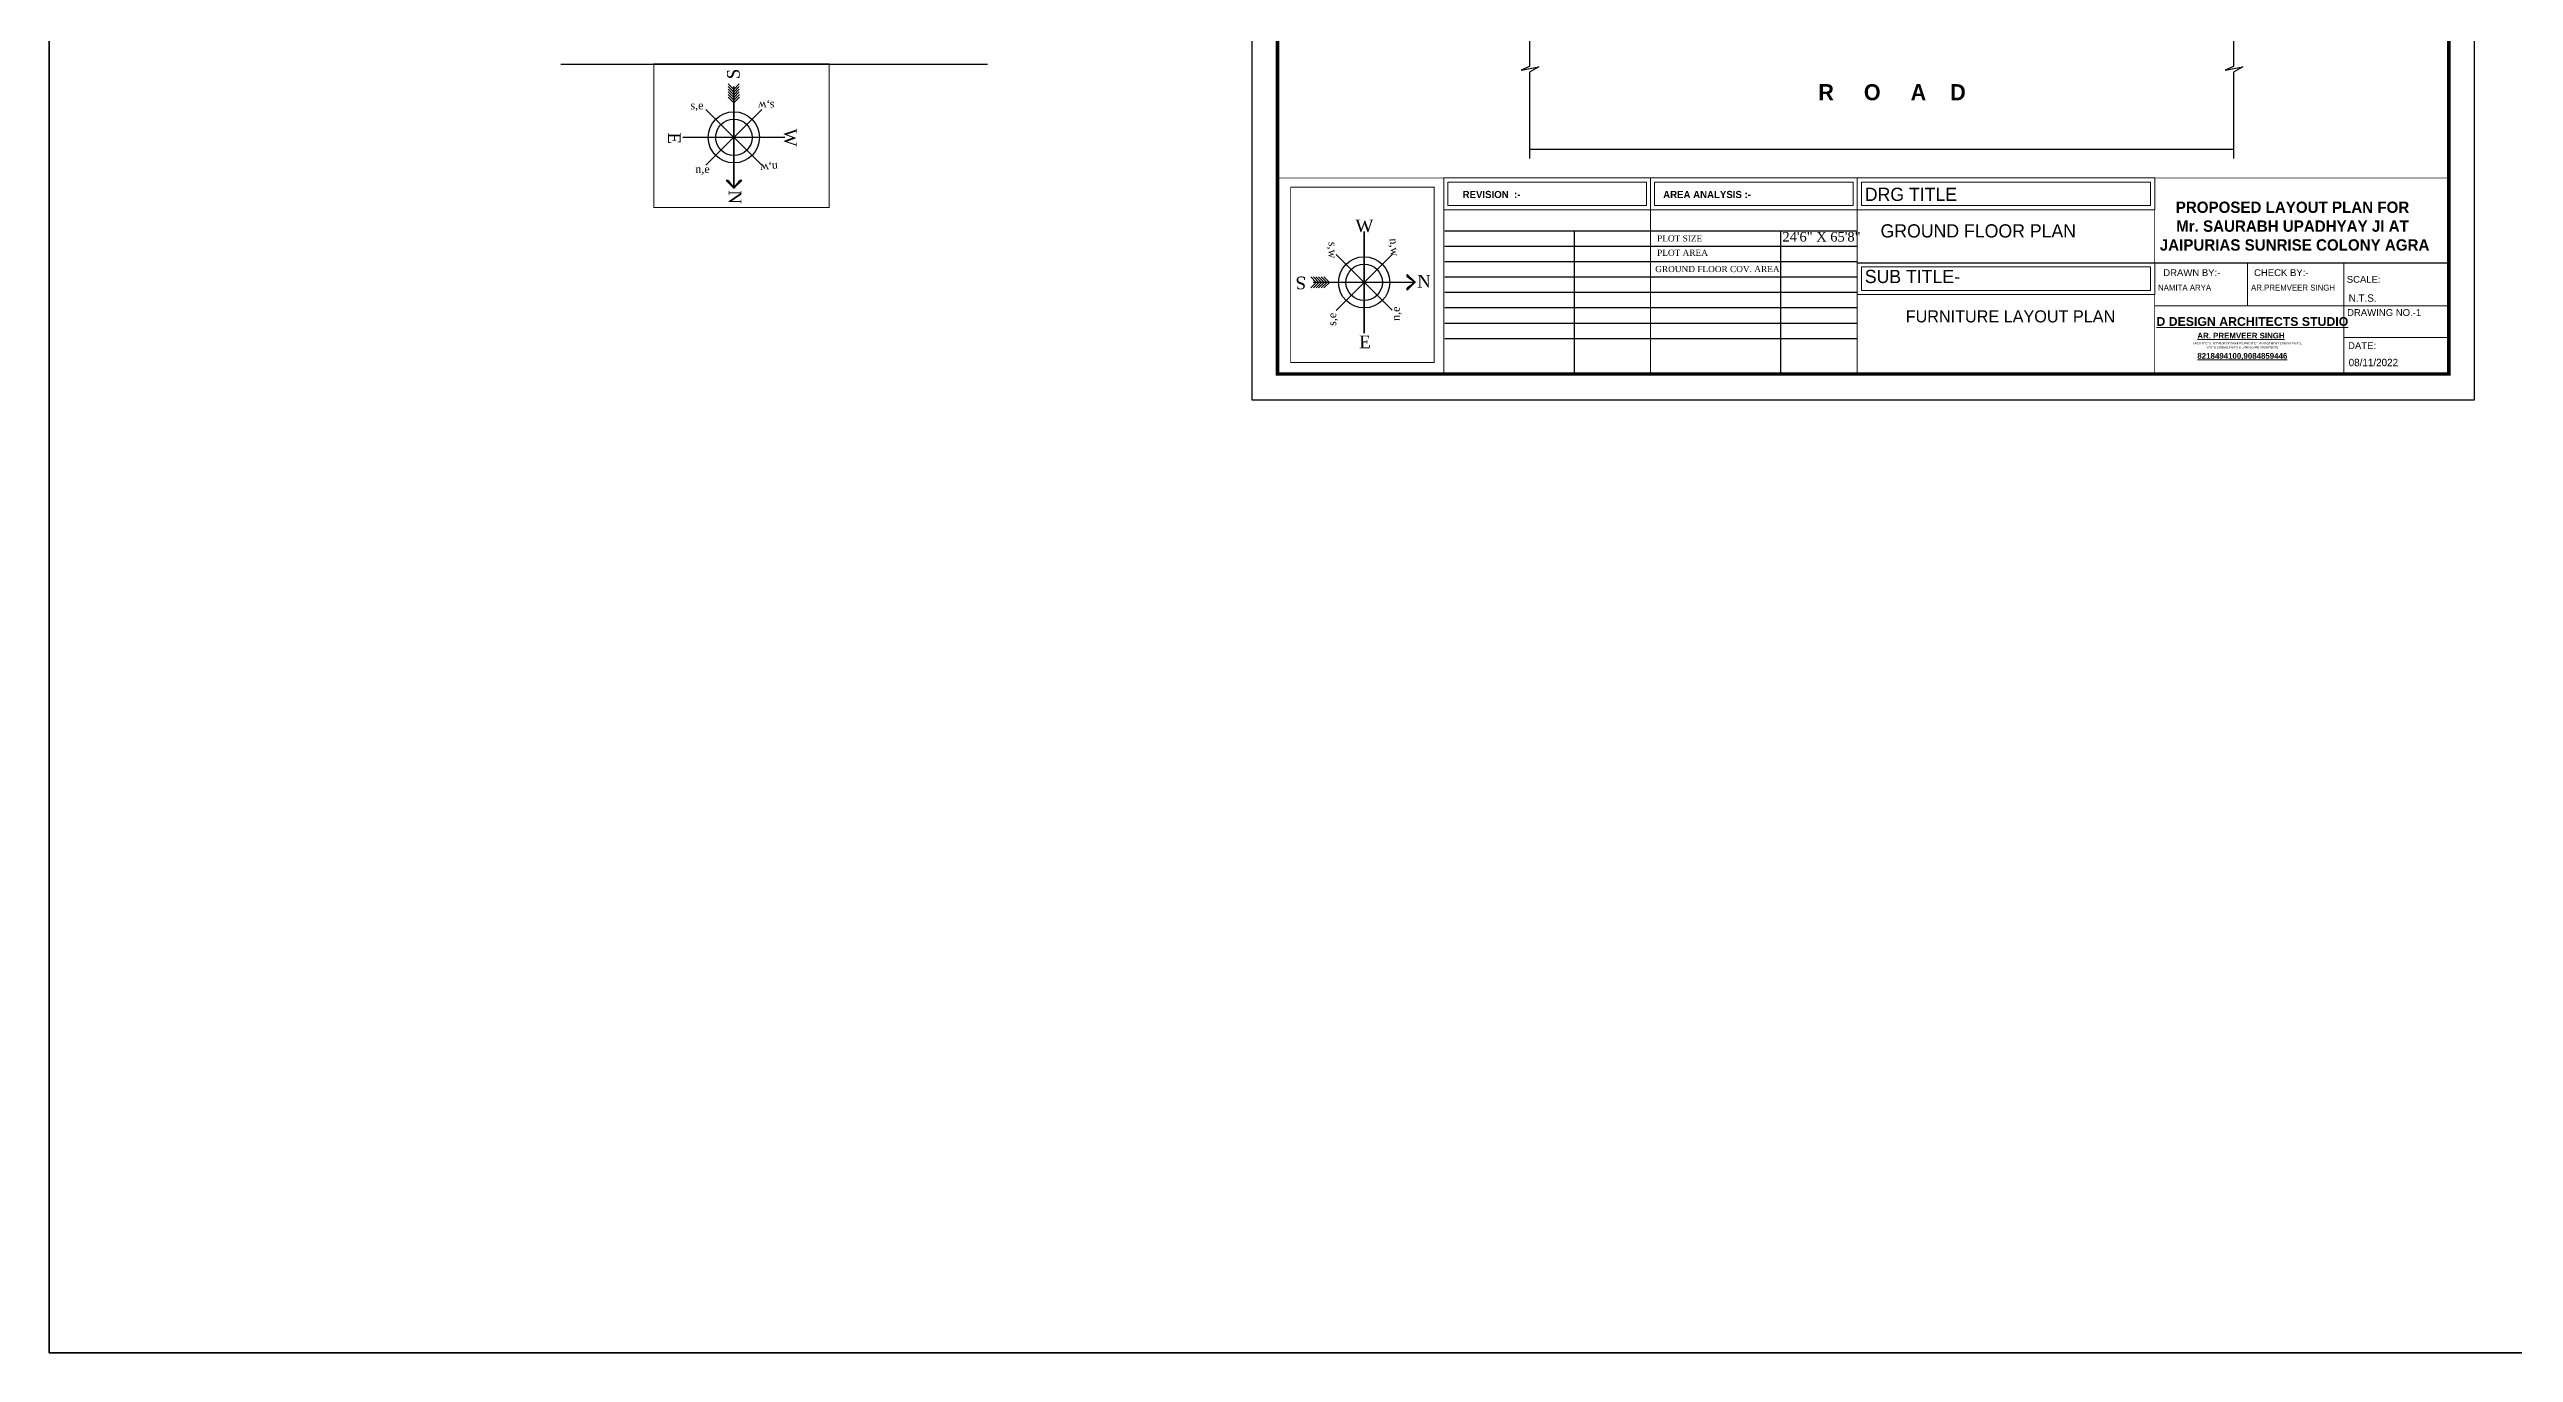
# Model space of a CAD drawing. Header units: millimetres. Extents: x -6808 to 215771, y -89660 to -16303.
# Drawn here: x 93155 to 94695, y -48747 to -47933 of the extents above; entities that cross this region are included whole.
import ezdxf

# ---------------------------------------------------------------- set-up
doc = ezdxf.new("R2010")
doc.units = ezdxf.units.MM
doc.linetypes.add('DASHED', pattern=[0.75, 0.5, -0.25])
doc.layers.get('0').update_dxf_attribs({"color": 8})
doc.layers.add('AR.furniture', color=7, linetype='Continuous', lineweight=35, true_color=0x009e9e)
for name, color, linetype, lineweight in [('elec dim.', 251, 'Continuous', 25), ('FORMAT LAAYER', 250, 'Continuous', 13), ('Projection', 190, 'DASHED', 25), ('wall', 7, 'Continuous', 35)]:
    doc.layers.add(name, color=color, linetype=linetype, lineweight=lineweight)
doc.layers.add('FORMAT', color=7, linetype='Continuous')
doc.styles.add('cdim', font='arial.ttf')
doc.styles.add('HYPERMARTBORA0$0$SANSSERIFBOLD', font='sasb____.pfb', dxfattribs={"height": 0.2})
doc.styles.add('SAJ', font='eurr____.ttf')
doc.styles.get("Standard").update_dxf_attribs({"font": 'times.ttf'})
doc.styles.add('working', font='swissl.ttf')

msp = doc.modelspace()

# ---------------------------------------------------------------- linework, layer by layer
at = {"lineweight": -3}
for p, q in [((93565.626, -47970.722), (93600.563, -48005.574)), ((93600.521, -47970.679), (93565.669, -48005.617)), ((93959.382, -48061.324), (93994.319, -48096.176)), ((93959.424, -48096.219), (93994.276, -48061.281))]:
    msp.add_line(p, q, dxfattribs=at)
for points in [[(94080.161, -47904.257), (94080.161, -47943.815), (94074.987, -47946.211), (94086.023, -47944.025), (94080.192, -47947.481), (94080.192, -48001.398)], [(94519.975, -47904.257), (94519.975, -47943.815), (94514.801, -47946.211), (94525.837, -47944.025), (94520.006, -47947.481), (94520.006, -48001.398)]]:
    msp.add_lwpolyline(points)
at = {"lineweight": 30}
msp.add_lwpolyline([(94520.006, -47995.774), (94080.192, -47995.774)], dxfattribs=at)
at = {"ltscale": 0.2}
for centre, major_axis in [((93583.095, -47988.148), (11.294, 11.322)), ((93583.095, -47988.148), (8.038, 8.058)), ((93976.85, -48078.75), (-11.322, 11.294)), ((93976.85, -48078.75), (-8.058, 8.038))]:
    msp.add_ellipse(centre, major_axis=major_axis, ratio=1, start_param=3.92699082, end_param=10.21017612, dxfattribs=at)
at = {"layer": 'elec dim.'}
msp.add_line((93474.991, -47942.392), (93741.533, -47942.392), dxfattribs=at)
at = {"layer": 'FORMAT', "lineweight": 18}
for p, q in [((94155.759, -48013.517), (94155.759, -48033.341)), ((94284.875, -48033.341), (94284.875, -48013.517))]:
    msp.add_line(p, q, dxfattribs=at)
at = {"layer": 'FORMAT', "linetype": 'ByBlock'}
for p, q in [((94027.159, -48046.508), (94284.875, -48046.508)), ((94027.159, -48056.112), (94284.875, -48056.112)), ((94027.159, -48065.717), (94284.875, -48065.717)), ((94027.159, -48075.321), (94284.875, -48075.321)), ((94027.159, -48084.925), (94284.875, -48084.925)), ((94027.159, -48094.529), (94284.875, -48094.529)), ((94027.159, -48104.133), (94284.875, -48104.133)), ((94027.159, -48113.737), (94284.875, -48113.737))]:
    msp.add_line(p, q, dxfattribs=at)
at = {"layer": 'FORMAT'}
for p, q in [((94108.191, -48136.008), (94108.191, -48046.508)), ((94237.049, -48136.008), (94237.049, -48046.508))]:
    msp.add_line(p, q, dxfattribs=at)
at = {"layer": 'FORMAT', "ltscale": 2}
msp.add_line((94284.875, -48066.48), (94654.433, -48066.48), dxfattribs=at)
at = {"layer": 'FORMAT', "lineweight": 13, "ltscale": 20}
for p, q in [((94528.769, -48066.48), (94528.769, -48093.421)), ((94588.939, -48113.087), (94654.433, -48113.087))]:
    msp.add_line(p, q, dxfattribs=at)
at = {"layer": 'FORMAT', "color": 0}
msp.add_lwpolyline([(93906.673, -47067.435), (93906.673, -48152.085), (94670.51, -48152.085), (94670.51, -47067.435)], close=True, dxfattribs=at)
msp.add_lwpolyline([(93906.673, -47067.435), (93906.673, -48152.085), (94670.51, -48152.085), (94670.51, -47067.435)], close=True, dxfattribs=at)
at = {"layer": 'FORMAT', "color": 0, "const_width": 2.24}
msp.add_lwpolyline([(93922.749, -47083.512), (93922.749, -48136.008), (94654.433, -48136.008), (94654.433, -47083.512)], close=True, dxfattribs=at)
msp.add_lwpolyline([(93922.749, -47083.512), (93922.749, -48136.008), (94654.433, -48136.008), (94654.433, -47083.512)], close=True, dxfattribs=at)
at = {"layer": 'FORMAT', "ltscale": 2, "const_width": 0.601}
for points in [[(93642.662, -47942.235), (93642.662, -48031.906), (93532.998, -48031.906), (93532.998, -47942.235)], [(93930.938, -48019.183), (94020.608, -48019.183), (94020.608, -48128.846), (93930.938, -48128.846)]]:
    msp.add_lwpolyline(points, close=True, dxfattribs=at)
at = {"layer": 'FORMAT', "ltscale": 2, "const_width": 0.559}
for points in [[(94026.643, -48013.517), (94026.643, -48136.008), (93922.749, -48136.008), (93922.749, -48013.517), (94654.433, -48013.517)], [(94155.759, -48136.008), (94155.759, -48013.517)], [(94284.875, -48136.008), (94284.875, -48013.517)]]:
    msp.add_lwpolyline(points, dxfattribs=at)
at = {"layer": 'FORMAT', "lineweight": 18}
for points in [[(94470.692, -48033.341), (94026.643, -48033.341), (94026.643, -48013.517), (94470.692, -48013.517)], [(94470.692, -48013.517), (94470.692, -48033.341)]]:
    msp.add_lwpolyline(points, dxfattribs=at)
for points in [[(94029.204, -48016.077), (94153.199, -48016.077), (94153.199, -48030.781), (94029.204, -48030.781)], [(94158.32, -48016.077), (94282.315, -48016.077), (94282.315, -48030.781), (94158.32, -48030.781)], [(94287.435, -48016.077), (94468.132, -48016.077), (94468.132, -48030.781), (94287.435, -48030.781)], [(94284.875, -48066.48), (94470.692, -48066.48), (94470.692, -48086.304), (94284.875, -48086.304)], [(94287.435, -48069.04), (94468.132, -48069.04), (94468.132, -48083.744), (94287.435, -48083.744)]]:
    msp.add_lwpolyline(points, close=True, dxfattribs=at)
at = {"layer": 'FORMAT', "const_width": 0.559}
msp.add_lwpolyline([(94470.692, -48136.008), (94470.692, -48013.517)], dxfattribs=at)
at = {"layer": 'FORMAT', "color": 0, "lineweight": 13}
for points in [[(94588.939, -48136.008), (94588.939, -48066.48)], [(94470.692, -48093.421), (94654.433, -48093.421)]]:
    msp.add_lwpolyline(points, dxfattribs=at)
at = {"layer": 'wall', "ltscale": 60}
for p, q in [((93583.058, -47958.175), (93579.612, -47954.738)), ((93583.06, -47959.834), (93579.614, -47956.397)), ((93583.133, -48019.974), (93583.056, -47956.322)), ((93583.058, -47958.175), (93586.495, -47954.729)), ((93583.06, -47959.834), (93586.497, -47956.389)), ((93583.062, -47961.494), (93579.616, -47958.057)), ((93583.064, -47963.153), (93579.618, -47959.716)), ((93583.066, -47964.813), (93579.62, -47961.375)), ((93583.068, -47966.472), (93579.622, -47963.035)), ((93583.062, -47961.494), (93586.499, -47958.048)), ((93583.064, -47963.153), (93586.501, -47959.708)), ((93583.066, -47964.813), (93586.503, -47961.367)), ((93583.068, -47966.472), (93586.505, -47963.027)), ((93551.269, -47988.187), (93614.92, -47988.109)), ((93578.191, -48015.043), (93579.519, -48015.042)), ((93583.133, -48019.974), (93578.191, -48015.043)), ((93579.519, -48015.042), (93583.133, -48019.974)), ((93583.133, -48019.974), (93588.064, -48015.031)), ((93586.736, -48015.033), (93583.133, -48019.974)), ((93588.064, -48015.031), (93586.736, -48015.033)), ((93976.889, -48110.576), (93976.811, -48046.924)), ((93946.877, -48078.787), (93943.431, -48075.349)), ((93946.877, -48078.787), (93943.44, -48082.232)), ((94008.676, -48078.711), (93945.025, -48078.789)), ((93948.537, -48078.785), (93945.091, -48075.347)), ((93948.537, -48078.785), (93945.099, -48082.23)), ((93950.196, -48078.782), (93946.75, -48075.345)), ((93950.196, -48078.782), (93946.759, -48082.228)), ((93951.855, -48078.78), (93948.41, -48075.343)), ((93951.855, -48078.78), (93948.418, -48082.226)), ((93953.515, -48078.778), (93950.069, -48075.341)), ((93953.515, -48078.778), (93950.078, -48082.224)), ((93955.174, -48078.776), (93951.729, -48075.339)), ((93955.174, -48078.776), (93951.737, -48082.222)), ((94008.676, -48078.711), (94003.734, -48073.781)), ((94003.734, -48073.781), (94003.735, -48075.109)), ((94003.735, -48075.109), (94008.676, -48078.711)), ((94003.744, -48082.325), (94008.676, -48078.711)), ((94008.676, -48078.711), (94003.746, -48083.653)), ((94003.746, -48083.653), (94003.744, -48082.325))]:
    msp.add_line(p, q, dxfattribs=at)
at = {"layer": 'wall'}
msp.add_lwpolyline([(93155.422, -46609.38), (112001.612, -46609.38), (112001.612, -48747.451), (93155.422, -48747.451)], close=True, dxfattribs=at)

# ---------------------------------------------------------------- texts
for s, height, rotation, p in [('S', 7.912, 90.070059, (93586.708, -47951.897)), ('s,e', 4.999, 0.070059, (93555.924, -47970.648)), ('s,w', 4.999, 180.070059, (93608.405, -47965.918)), ('E', 7.912, 270.070059, (93541.938, -47985.048)), ('W', 7.912, 270.070059, (93614.449, -47982.662)), ('n,w', 4.999, 185.294842, (93610.39, -48003.995)), ('n,e', 4.999, 0.070059, (93558.976, -48010.421)), ('W', 7.912, 0.070059, (93971.364, -48047.396)), ('s,w', 4.999, 270.070059, (93954.62, -48053.44)), ('n,w', 4.999, 275.294842, (93992.697, -48051.455)), ('S', 7.912, 180.070059, (93940.599, -48075.136)), ('n,e', 4.999, 90.070059, (93999.123, -48102.868)), ('s,e', 4.999, 90.070059, (93959.35, -48105.92)), ('E', 7.912, 0.070059, (93973.75, -48119.907))]:
    msp.add_text(s, height=height, rotation=rotation).set_placement(p)
at = {"layer": 'AR.furniture', "ltscale": 2, "insert": (94312.345, -48096.2), "char_height": 7.56, "width": 254.38707, "attachment_point": 1, "style": 'SAJ'}
msp.add_mtext('\\A1;{\\fCentury Gothic|b0|i0|c0|p34; FURNITURE LAYOUT PLAN}', dxfattribs=at)
at = {"layer": 'FORMAT', "lineweight": 13, "style": 'working'}
for s, height, p in [('DRAWN BY:-', 4.2576, (94476.038, -48074.801)), (' CHECK BY:-', 4.25764, (94531.121, -48074.801)), ('SCALE:', 4.2576, (94590.673, -48078.988)), ('DRAWING NO.-1', 4.25764, (94590.899, -48099.725)), ('DATE:', 4.2576, (94591.498, -48120.408))]:
    msp.add_text(s, height=height, dxfattribs=at).set_placement(p)
at = {"layer": 'FORMAT', "style": 'cdim'}
for s, insert, char_height, width, attachment_point in [('\\A1;{\\fCentury Gothic|b1|i0|c0|p34;REVISION  :-}', (94038.356, -48021.579), 4.50194, 99.40447, 1), ('\\A1;{\\fCentury Gothic|b1|i0|c0|p34;AREA ANALYSIS :-}', (94163.644, -48021.579), 4.50194, 99.40447, 1), ('\\A1;{\\fDilleniaUPC|b1|i0|c0|p18;PROPOSED LAYOUT PLAN FOR \\PMr. SAURABH UPADHYAY JI AT \\P JAIPURIAS SUNRISE COLONY AGRA}', (94556.783, -48043.637), 7.06187, 177.40877, 5)]:
    msp.add_mtext(s, dxfattribs=dict(at, insert=insert, char_height=char_height, width=width, attachment_point=attachment_point))
at = {"layer": 'FORMAT', "ltscale": 2, "attachment_point": 1, "style": 'SAJ'}
for s, insert, char_height, width in [('\\A1;{\\fCentury Gothic|b0|i0|c0|p34;DRG TITLE}', (94289.588, -48019.599), 8.25836, 191.48142), ('\\A1;{\\fCentury Gothic|b0|i0|c0|p34;GROUND FLOOR PLAN}', (94299.433, -48042.448), 8.25836, 191.48142), ('\\A1;{\\fCentury Gothic|b0|i0|c0|p34;SUB TITLE-}', (94289.585, -48070.926), 8.25836, 191.48142), ('\\A1;{\\fShonar Bangla|b0|i0|c0|p34;NAMITA ARYA}', (94472.779, -48080.206), 3.65867, 186.55052), ('\\A1;{\\fShonar Bangla|b0|i0|c0|p34;AR.PREMVEER SINGH}', (94530.899, -48080.206), 3.65867, 186.55052), ('\\A1;{\\fShonar Bangla|b0|i0|c0|p34;N.T.S.}', (94591.885, -48086.242), 4.60846, 119.67589), ('\\A1;{\\fShonar Bangla|b0|i0|c0|p34;08/11/2022}', (94591.885, -48126.508), 4.60846, 119.67589)]:
    msp.add_mtext(s, dxfattribs=dict(at, insert=insert, char_height=char_height, width=width))
at = {"layer": 'FORMAT', "lineweight": 13, "attachment_point": 1, "style": 'working'}
for s, insert, char_height, width in [('\\A1;{\\fBook Antiqua|b0|i0|c0|p18;PLOT SIZE}', (94159.845, -48049.34), 3.84038, 99.40447), ('\\A1;{\\fBook Antiqua|b0|i0|c0|p18;24\'6" X 65\'8"}', (94238.136, -48047.262), 5.98638, 154.95147), ('\\A1;{\\fBook Antiqua|b0|i0|c0|p18;PLOT AREA}', (94159.845, -48058.323), 3.84038, 99.40447), ('\\A1;{\\fBook Antiqua|b0|i0|c0|p18;GROUND FLOOR COV. AREA}', (94158.684, -48068.497), 3.84038, 99.40447)]:
    msp.add_mtext(s, dxfattribs=dict(at, insert=insert, char_height=char_height, width=width))
at = {"layer": 'FORMAT LAAYER', "color": 0, "lineweight": 13}
for s, height, style, p in [('%%UD DESIGN ARCHITECTS STUDIO', 5.4966, 'HYPERMARTBORA0$0$SANSSERIFBOLD', (94471.769, -48105.932)), ('%%UAR. PREMVEER SINGH', 3.53004, 'HYPERMARTBORA0$0$SANSSERIFBOLD', (94497.342, -48113.774)), ('ARCHITECTS,INTERIOR DESIGNERS,PROJECT MANAGEMENT CONSULTANTS,', 1.28401, 'working', (94494.501, -48117.502)), ('%%U8218494100,9084859446', 3.53004, 'HYPERMARTBORA0$0$SANSSERIFBOLD', (94497.342, -48126.446)), ('VASTU CONSULTANTS & LANDSCAPE ARCHITECTS', 1.28401, 'working', (94502.997, -48119.954))]:
    msp.add_text(s, height=height, dxfattribs=dict(at, style=style)).set_placement(p)
at = {"layer": 'FORMAT LAAYER', "linetype": 'ByBlock', "insert": (94291.624, -47954.893), "char_height": 10.08, "width": 351.4658, "attachment_point": 2, "style": 'SAJ'}
msp.add_mtext('\\A1;{\\fCentury Gothic|b1|i0|c0|p34;        R     O     A    D }', dxfattribs=at)
at = {"layer": 'Projection', "color": 1}
for rotation, p in [(270.070059, (93579.851, -48021.181)), (0.070059, (94009.883, -48081.993))]:
    msp.add_text('N', height=7.912, rotation=rotation, dxfattribs=at).set_placement(p)

doc.saveas('drawing.dxf')
